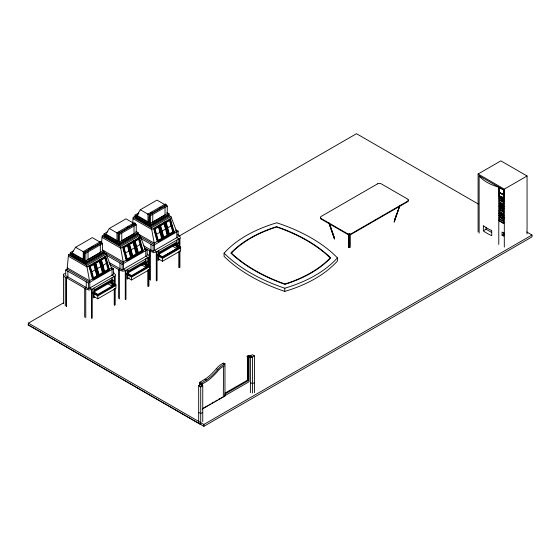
<?xml version="1.0" encoding="UTF-8"?>
<svg xmlns="http://www.w3.org/2000/svg" width="560" height="560" viewBox="0 0 560 560"><rect width="100%" height="100%" fill="white"/><g stroke="black" fill="none" stroke-linecap="round" stroke-linejoin="round"><path stroke-width="0.84" d="M63.49 303.681L63.497 274.624L63.952 273.882L64.918 273.658M499.52 197.918C509.747 205.744 497.917 193.809 499.261 199.36M499.401 201.929L499.226 200.417M499.233 204.064L499.352 202.713L503.629 205.072L503.776 206.563L499.401 204.316M499.464 201.859L499.38 200.333M499.52 205.079L499.219 206.353L499.436 205.051L503.629 207.459L503.783 208.922M503.783 206.5L499.464 204.246L499.366 202.678M499.303 207.494L499.38 209.069L503.783 211.274L503.629 209.853L499.52 207.473L499.408 208.964M499.219 213.514L499.492 212.233L503.629 214.627L503.72 216.195L499.219 213.514L499.38 213.85L503.741 216.181M499.219 214.809C497.231 217.042 509.929 221.256 499.52 216.23M499.303 217.147L499.261 218.47L499.436 216.993L503.699 219.751M499.261 220.857L499.226 219.527M503.72 204.253L503.776 202.944M503.783 201.719L503.783 200.627L503.566 201.922L499.429 199.556L503.755 201.831M499.429 201.943L503.629 204.26L503.699 203.063M503.783 208.887L503.755 207.655M499.429 209.909L499.219 211.127L499.324 209.881L503.629 212.24L503.699 213.815M499.303 211.078L503.482 213.843L503.699 212.618M499.219 212.387L503.699 214.711L503.692 216.167M503.65 217.042C492.954 211.953 505.918 216.216 503.755 218.554M503.699 219.786L503.566 221.032L503.776 219.667M499.219 220.682L503.629 223.37L503.783 222.124L503.741 223.349M111.251 267.4L113.428 268.653L113.428 274.358L88.41 288.799L65.73 275.702L65.73 269.997L67.095 269.213L68.488 254.863L70.735 253.568M101.591 242.403L102.207 236.061L104.454 234.766M132.678 222.845L133.21 217.343L135.464 216.041M499.31 197.981L499.52 199.507M503.692 206.612L503.671 205.31M503.783 218.442L503.566 217.091M394.646 219.737L396.599 214.074M394.513 220.654L399.518 206.08M394.093 222.082L399.882 205.394M394.233 221.977L399.917 205.527M503.678 211.428L503.51 209.874M499.387 214.613L499.492 216.209M100.317 242.277L92.281 237.636L75.572 247.282L72.156 252.875L85.82 260.771L102.529 251.118L102.529 243.551L101.423 242.914L84.714 252.56L84.364 260.33L83.258 259.693L83.258 251.573L100.667 241.521L101.773 242.165L101.773 243.789M132.587 224.315L134.036 223.475L126 218.834L109.291 228.48L105.875 234.08L117.327 240.688L116.977 240.891L116.977 232.771L134.386 222.726L135.492 223.363L135.492 224.987M147.987 214.046L149.093 214.69L166.502 204.638L165.396 204.001L147.987 214.046L147.987 222.166L149.093 222.803L149.443 215.04L166.152 205.387L167.258 206.031L167.258 213.598L150.549 223.244L136.885 215.355L140.301 209.762L157.01 200.109L165.046 204.75M499.366 206.514L503.678 209.041L499.261 206.528M103.285 252.448L106.197 254.128L112.056 269.444L112.056 275.142L114.52 276.57L115.661 275.044L113.89 272.832M137.004 233.646L139.923 235.326L145.775 250.642L145.775 256.347L148.239 257.768L149.38 256.249L147.609 254.03M168.014 214.921L170.926 216.601L176.785 231.917L176.785 237.622L179.249 239.043C181.853 237.986 179.193 235.165 177.527 234.682M199.626 385.826L199.598 382.361L205.387 378.987A41.433 23.919 -60 0 0 216.391 368.683A16.793 9.695 -60 0 1 222.74 363.51L223.552 363.041L224.966 363.86L224.966 395.99L202.363 409.038M199.598 382.361L201.012 383.173L206.801 379.799A41.433 23.919 -60 0 0 217.805 369.495A16.793 9.695 -60 0 1 224.154 364.329L224.966 363.86M166.915 212.597L169.092 213.85L169.092 214.956L150.99 225.407L135.051 216.202L135.051 215.096L138.817 212.919M102.193 250.124L104.363 251.377L104.363 252.476L86.261 262.927L70.322 253.722L70.322 252.623L73.339 250.88M135.912 231.322L138.082 232.575L138.082 233.674L119.98 244.125L104.041 234.927L104.041 233.821L107.814 231.644M136.885 215.355L138.334 214.515M136.556 216.727L135.051 217.595L150.99 226.8L169.092 216.349L167.643 215.509M71.827 254.247L70.322 255.122L86.261 264.327L104.363 253.876L102.914 253.036M105.553 235.452L104.041 236.32L119.98 245.525L138.082 235.074L136.633 234.234M150.514 213.143L151.97 212.303M159.229 208.11L160.685 207.27M88.697 248.99L90.146 248.15M91.602 247.31L93.051 246.47M83.258 251.573L84.364 252.21L101.773 242.165M118.055 232.701L119.511 231.861M126.77 227.668L128.226 226.828M116.977 232.771L118.083 233.408L135.492 223.363M118.433 241.325L118.433 233.758L135.142 224.112L136.248 224.756L136.248 232.323L119.539 241.969L116.977 240.891M149.443 215.04L150.549 215.677L167.258 206.031M84.714 252.56L85.82 253.197L102.529 243.551M118.433 233.758L119.539 234.402L136.248 224.756M83.258 259.693L83.608 251.923L75.572 247.282M135.051 215.096L150.99 224.301L169.092 213.85M70.322 252.623L86.261 261.828L104.363 251.377M104.041 233.821L119.98 243.026L138.082 232.575M167.258 216.09L150.549 225.743L136.885 217.854L136.885 216.454M102.529 253.617L85.82 263.263L72.156 255.374M105.875 235.179L105.875 236.572L119.539 244.461L136.248 234.815M133.21 217.343L151.431 227.857L170.926 216.601M68.488 254.863L86.709 265.384L106.197 254.128M102.207 236.061L120.428 246.582L139.923 235.326M63.49 275.009L64.582 276.703L66.353 277.851L67.9 276.955L67.9 271.257M171.479 218.043L151.718 229.446L133.084 218.687M106.75 255.563L86.996 266.973L68.355 256.207M90.048 265.79L91.441 264.985M140.469 236.761L120.715 248.171L102.074 237.412M154.56 228.606L159.432 225.792L163.058 238.889L158.186 241.703L157.22 241.465L153.594 228.368L154.56 228.606L158.186 241.703M162.561 237.426L159.159 225.148L160.132 225.393L165.004 222.579L164.038 222.334M162.792 238.245L163.758 238.49L168.63 235.676L164.731 221.935L165.697 222.173L170.569 219.366L174.202 232.463L169.33 235.27L168.357 235.032M98.063 275.772L99.029 276.01L103.901 273.203L100.275 260.099L95.403 262.913L94.437 262.675L98.336 276.416L93.457 279.23L92.491 278.985L88.865 265.888L89.831 266.133L94.703 263.319L93.737 263.074M100.975 259.7L105.847 256.886L109.473 269.983L104.601 272.797L103.635 272.552L100.002 259.455L100.975 259.7L104.601 272.797M170.366 220.066L166.187 222.481L169.533 234.57L173.712 232.155L170.366 220.066L169.393 219.828L172.746 231.917L173.712 232.155M100.065 260.806L95.893 263.221L99.239 275.31L103.418 272.895L100.065 260.806L99.099 260.568L102.452 272.657L103.418 272.895M126.21 260.183L122.584 247.086L123.55 247.331L128.422 244.517L132.055 257.614L127.183 260.428L126.21 260.183L123.214 261.919L102.431 249.921M137.354 253.757L138.32 253.995L143.192 251.181L139.566 238.084L134.694 240.898L133.728 240.66L137.62 254.401L132.748 257.215L131.782 256.97L128.156 243.873L129.122 244.118L133.994 241.304L133.028 241.059L134.617 246.792M128.219 245.224L124.04 247.632L127.386 259.721L131.565 257.313L128.219 245.224L127.246 244.979M133.784 242.004L129.612 244.419L132.958 256.508L137.137 254.1L133.784 242.004L132.818 241.766M156.45 234.311L159.929 232.302M161.322 231.497L165.501 229.089M166.894 228.284L171.073 225.869M91.721 271.838L95.207 269.829M97.293 268.618L100.772 266.609M102.865 265.405L106.344 263.396M125.447 253.036L128.926 251.027M131.012 249.816L134.491 247.807M136.584 246.603L140.063 244.594M158.123 240.359L161.602 238.343L162.575 238.588L159.222 226.499L155.05 228.907L158.396 241.003L162.575 238.588M163.002 237.545L167.174 235.13L168.14 235.375L164.794 223.286L160.615 225.694L163.968 237.783L168.14 235.375M168.567 234.325L172.746 231.917M93.401 277.879L96.88 275.87L97.846 276.115L94.5 264.026L90.321 266.434L93.667 278.523L97.846 276.115M98.966 274.666L102.452 272.657M104.538 271.446L108.017 269.437L108.983 269.682L105.637 257.593L101.458 260.001L104.811 272.09L108.983 269.682M159.306 240.254L154.217 243.194L137.144 233.338M173.985 231.784L176.239 230.482M94.584 277.781L89.488 280.721L67.228 267.862M105.721 271.348L107.114 270.543M109.256 269.311L111.51 268.009M127.12 259.077L130.599 257.068L131.565 257.313M132.685 255.864L136.171 253.855L137.137 254.1M138.257 252.651L141.736 250.642L142.702 250.88L139.356 238.791L135.177 241.206L138.53 253.295L142.702 250.88M128.366 247.548L131.089 257.376L133.875 255.766M139.44 252.546L136.654 254.156L136.206 252.518M142.226 250.943L145.229 249.207M139.965 237.965L153.139 245.574L178.15 231.133L178.15 236.831L153.139 251.272L143.626 245.784M65.73 269.997L88.41 283.094L113.428 268.653M106.022 254.996L122.129 264.299L147.147 249.851L147.147 255.556L122.129 269.997L108.955 262.388M149.415 279.587L149.415 250.915L150.962 250.019L150.962 244.321M84.686 317.107L84.686 288.435L86.24 287.546L86.24 281.841M118.405 298.312L118.405 269.64L119.959 268.744L119.959 263.039M28.378 324.982L28.378 323.127L63.238 303.002M179.179 236.061L356.496 133.693L478.289 204.008M91.952 289.261L114.233 276.402L114.233 284.494M149.415 250.915L153.622 252.497L156.968 251.909L156.968 280.574M84.686 288.435L88.893 290.024L92.239 289.429L92.239 318.101M125.671 270.466L147.952 257.6L147.952 264.831M118.405 269.64L122.612 271.222L125.965 270.627L125.965 299.299M158.767 252.434L176.869 241.983M94.038 289.961L112.14 279.51M127.764 271.159L145.866 260.708M158.767 253.386L176.869 242.935M94.038 290.906L112.14 280.455M127.764 272.111L145.866 261.653M156.681 255.542L178.955 242.676M91.952 293.062L114.233 280.203M125.671 274.267L147.952 261.401M174.006 244.937L179.228 247.947L179.228 247.163L162.519 256.809L159.467 255.045L158.767 255.444L162.526 257.614L180.628 247.163L180.628 250.803L162.526 261.254L158.767 259.084L158.767 250.53M176.869 244.993L176.176 245.399L176.176 244.286M97.797 298.781L97.79 294.329L94.738 292.565L94.038 292.971L97.797 295.141L115.899 284.69L115.899 288.33L97.797 298.781L94.038 296.611L94.038 288.057M131.509 275.527L128.457 273.77L127.764 274.169L131.516 276.339L149.618 265.888L149.618 269.528L131.516 279.979L127.764 277.809L127.764 269.255M162.54 256.907L176.869 248.633L176.869 240.079M97.055 294.868L114.499 284.683L109.991 282.079M131.53 275.632L148.218 265.881L143.71 263.277M159.572 259.574L158.074 260.435L158.074 254.737M94.843 297.094L93.345 297.962L93.345 292.257M180.628 247.954L162.526 258.405L158.767 256.235M115.899 285.474L97.797 295.925L94.038 293.762M129.311 277.865L127.064 279.16L127.064 273.462M149.618 266.679L131.516 277.13L127.764 274.96M478.1 231.987L478.1 174.006L500.857 160.867L527.058 175.994L527.058 233.982M499.219 187.488L503.783 190.029L503.699 199.633L499.219 197.043L499.219 187.488L503.783 190.029M478.1 174.006L504.301 189.133L527.058 175.994M500.017 192.78L501.319 193.578M501.291 193.907L501.319 193.382L500.206 192.99L501.102 193.704L501.501 193.389M500.017 193.179L500.423 192.864M499.219 197.043L503.783 199.584M501.081 196.714L500.99 197.582L502.754 198.688L502.754 197.491L500.766 196.35L500.766 197.54L501.081 196.714L502.439 197.498L502.754 198.688M501.529 197.519L502.166 197.946L501.487 197.54M499.429 202.741L503.482 205.079M499.219 205.254L503.636 207.634M499.52 207.473L503.482 209.86M499.429 209.111L503.482 211.449M198.674 423.367L198.674 385.749L202.069 383.789M225.008 393.113L247.408 380.184L247.408 356.671L248.22 357.14L249.032 356.671L249.032 381.752L225.078 395.584L225.078 394.016L248.22 380.653L248.22 357.14A1.085 0.63 0 0 1 247.135 356.517A1.085 0.63 0 0 1 248.22 355.887L250.663 355.887M250.39 392.658L250.39 355.887L252.427 354.711L254.464 355.887L254.464 392.658M499.219 212.422L499.303 213.465M198.674 385.749L200.711 386.918L202.748 385.749L202.748 421.673M250.39 355.887L252.427 357.063L254.464 355.887M503.601 212.219L503.692 212.555M499.219 219.59L499.303 220.633M483.364 230.818L483.364 225.645L484.092 226.212A40.824 23.569 0 0 0 490.763 230.062L491.715 230.468L491.715 235.648L490.763 235.235A40.824 23.569 0 0 1 484.092 231.385L483.364 230.818L486.108 229.236L491.68 232.456M499.429 217.077L503.573 219.366M503.741 221.949L503.685 222.068M503.51 223.412L499.429 221.053M503.783 233.023L502.061 232.029L502.061 235.214L503.783 234.22M202.209 408.786L207.445 405.762M208.943 404.894L210.441 404.026M211.939 403.165L214.186 401.87M215.684 401.002L217.182 400.141M218.68 399.273L224.966 395.99M202.748 412.391L200.711 413.567L198.674 412.391M254.464 382.536L252.427 383.712L250.39 382.536M28.378 323.127L203.882 424.452L532 235.018L532 236.873L203.882 426.307L28 324.765L200.711 424.536L200.711 386.918M502.754 197.491L502.355 198.373M250.39 356.517L251.475 357.301L248.22 357.301A1.085 0.63 0 0 1 247.135 356.671A1.085 0.63 0 0 1 248.22 356.041L250.663 356.041M248.22 357.14L251.475 357.14M169.603 219.121L170.569 219.366M158.466 225.554L159.432 225.792M174.202 232.463L173.236 232.218L172.55 229.761M168.63 235.676L167.664 235.431L166.985 232.981M139.566 238.084L138.6 237.846L139.048 239.484M127.456 244.279L128.422 244.517M131.089 257.376L132.055 257.614M105.847 256.886L104.881 256.648L106.015 260.736M99.309 259.861L100.275 260.099M103.901 273.203L102.935 272.958L102.032 269.682M503.482 221.004L499.429 218.666M479.136 233.121L479.136 175.798L498.785 187.138L498.785 244.468M501.501 193.788L500.234 192.654M499.429 200.354L503.678 202.741M526.708 231.959L532 235.018M499.429 219.464L503.573 221.753M502.061 235.214L503.783 236.208L503.783 232.624M175.98 229.873L178.15 231.133M140.301 209.762L148.337 214.396M175.413 244.153L180.628 247.163M174.72 244.559L179.228 247.163M172.508 246.12L176.869 248.633M139.384 236.054L154.504 244.783L154.504 250.481L156.968 251.909M144.459 247.842L149.597 250.81L149.597 256.025M144.97 248.598L147.147 249.851M109.291 228.48L117.327 233.121M144.403 262.878L149.618 265.888M142.996 263.655L147.476 266.238M141.505 264.838L145.866 267.358L145.866 264.509M103.838 252.154L123.501 263.508L123.501 269.206L125.965 270.627M109.788 264.453L118.587 269.535M250.39 356.671L251.475 357.301M115.899 284.69L112.14 282.52L111.447 282.919L111.447 281.806M109.277 282.457L114.499 285.474L114.499 284.683M107.786 283.64L112.14 286.16L112.14 277.606M67.095 269.213L89.782 282.31L89.782 288.008L92.239 289.429M222.74 363.51L224.154 364.329M247.408 380.184L248.22 380.653M84.868 288.33L66.535 277.746L66.535 306.418M216.391 368.683L217.805 369.495M205.058 379.204L206.472 380.023M223.314 396.599L223.608 366.205L224.154 365.897A16.793 9.695 -60 0 0 217.805 371.063A41.433 23.919 -60 0 1 206.801 381.367L202.363 383.957L202.363 385.686M199.899 384.097L202.748 385.749M503.482 200.305L503.594 200.396M330.26 225.75L334.159 237.083M329.287 223.426L334.019 237.188M329.007 223.125L334.432 238.616M328.888 222.873L334.481 239.197M170.968 224.035L172.102 228.123M165.697 222.173L169.33 235.27M164.717 224.791L165.396 227.248M163.828 223.041L167.174 235.13M160.132 225.393L163.758 238.49M159.145 228.011L160.958 234.556M161.413 236.194L162.092 238.651M158.256 226.254L161.602 238.343M154.077 228.669L155.337 233.205M155.757 234.71L157.01 239.246M140.637 245.21L141.316 247.667M138.39 238.546L141.736 250.642M134.694 240.898L138.32 253.995M135.072 248.43L135.751 250.88M133.028 242.522L136.171 253.855M129.122 244.118L132.748 257.215M127.456 245.735L130.599 257.068M123.55 247.331L127.183 260.428M123.907 250.411L124.537 252.679M125.587 256.459L126.21 258.727M104.881 258.104L108.017 269.437M99.764 261.499L101.577 268.044M95.403 262.913L99.029 276.01M94.192 264.712L94.871 267.169M95.326 268.807L97.139 275.352M93.527 263.781L96.88 275.87M89.831 266.133L93.457 279.23M89.775 267.701L90.398 269.969M91.448 273.749L92.078 276.017M151.431 227.857L154.504 244.783M120.428 246.582L123.501 263.508M86.709 265.384L89.782 282.31M504.301 189.133L504.301 247.121M503.699 190.078L503.699 199.633M502.761 193.914L502.761 194.712M502.145 193.564L502.145 194.355M499.303 187.439L499.303 196.994M486.108 227.507L486.108 229.236M350.007 233.996L350.007 247.345M349.825 234.08L349.825 247.429M349.615 234.129L349.615 247.478M349.384 234.143L349.384 247.499M349.153 234.129L349.153 247.478M348.943 234.08L348.943 247.429M348.761 233.996L348.761 247.345M337.414 257.831L337.414 261.016A121.352 70.063 0 0 1 284.767 291.41A169.757 98.007 0 0 1 224.084 256.375L224.084 253.19A121.352 70.063 0 0 1 276.731 222.796A160.258 92.526 0 0 1 337.414 257.831A121.352 70.063 0 0 1 284.767 288.225A169.757 98.007 0 0 1 224.084 253.19M284.767 288.225L284.767 291.41M252.427 357.063L252.427 392.994M203.882 424.452L203.882 426.307M201.796 385.826L201.796 383.943A1.085 0.63 0 0 1 201.796 384.097M201.012 383.173L201.012 384.895M179.928 238.651L179.928 247.338M179.928 250.81L179.928 267.323M179.249 239.043L179.249 246.862M179.249 251.209L179.249 267.715M178.955 246.967L178.955 238.875L156.681 251.741L156.681 280.434M178.955 252.119L178.955 267.568M177.569 243.481L177.569 245.924M165.032 207.312L165.032 214.998L152.768 222.075L152.768 214.396M162.526 257.614L162.526 261.254M159.467 253.932L159.467 255.045M156.289 252.301L156.289 280.973M153.139 245.574L153.139 251.272M150.99 224.301L150.99 225.407M150.549 215.677L150.549 223.244M150.5 251.538L150.5 280.21M149.093 214.69L149.093 222.803M148.925 257.376L148.925 266.063M148.925 269.535L148.925 286.041M148.239 257.768L148.239 265.587M148.239 269.927L148.239 286.44M147.952 269.983L147.952 286.293M146.559 262.206L146.559 264.649M145.866 258.804L145.866 263.718L145.166 264.124L145.166 263.011M134.029 226.037L134.029 233.723L121.765 240.8L121.765 233.114M131.516 276.339L131.516 279.979M128.457 272.657L128.457 273.77M125.279 271.026L125.279 299.698M122.129 264.299L122.129 269.997M119.98 243.026L119.98 244.125M119.539 234.402L119.539 241.969M119.539 243.068L119.539 244.461M119.49 270.263L119.49 298.935M118.083 233.408L118.083 241.528M115.206 276.171L115.206 284.865M115.206 288.337L115.206 304.843M114.52 276.57L114.52 284.389M114.52 288.729L114.52 305.235M114.233 288.785L114.233 305.095M112.84 281.008L112.84 283.451M100.31 244.839L100.31 252.518L88.046 259.602L88.046 251.916M94.738 291.459L94.738 292.565M91.56 289.821L91.56 318.493M88.41 283.094L88.41 288.799M86.261 261.828L86.261 262.927M85.82 253.197L85.82 260.771M85.771 289.065L85.771 317.737M84.364 252.21L84.364 260.33M66.353 277.851L66.353 306.523M65.268 277.221L65.268 305.893M199.626 383.943A1.085 0.63 0 0 1 200.165 383.397M199.626 384.097A1.085 0.63 0 0 1 200.165 383.558M498.785 187.138A40.824 23.569 0 0 1 479.136 175.798M320.719 218.694A2.653 1.533 0 0 0 321.223 219.1L347.508 234.269A2.653 1.533 0 0 0 351.26 234.269L407.582 201.754A2.653 1.533 0 0 0 408.352 200.774M320.586 218.505A2.653 1.533 0 0 1 320.586 217.518M408.002 199.906A2.653 1.533 0 0 1 408.219 200.179M232.169 251.692L230.846 253.092L232.792 254.912A163.905 94.633 0 0 0 281.778 283.199L284.942 284.319L287.364 283.556A115.493 66.682 0 0 0 329.329 259.329L330.68 257.901L328.748 256.032A154.406 89.145 0 0 0 279.846 227.794L276.605 226.681L274.134 227.458A115.493 66.682 0 0 0 232.169 251.692M232.589 251.832L231.413 253.078L233.198 254.765A163.422 94.346 0 0 0 282.044 282.961L284.956 283.997L287.119 283.311A115.01 66.402 0 0 0 328.909 259.189L330.12 257.908L328.335 256.179A153.916 88.865 0 0 0 279.587 228.032L276.598 227.003L274.379 227.703A115.01 66.402 0 0 0 232.589 251.832M377.545 183.869L321.223 216.384A2.653 1.533 0 0 0 321.223 218.554L347.508 233.73A2.653 1.533 0 0 0 351.26 233.73L407.582 201.215A2.653 1.533 0 0 0 407.582 199.045L381.297 183.869A2.653 1.533 0 0 0 377.545 183.869M248.22 356.202L247.408 356.671L249.032 356.671L248.22 356.202M502.88 193.984L501.851 193.389L501.851 194.187L502.88 194.775L502.88 193.984M503.013 197.638L500.248 196.049L500.248 197.246L503.013 198.835L503.013 197.638"/></g></svg>
